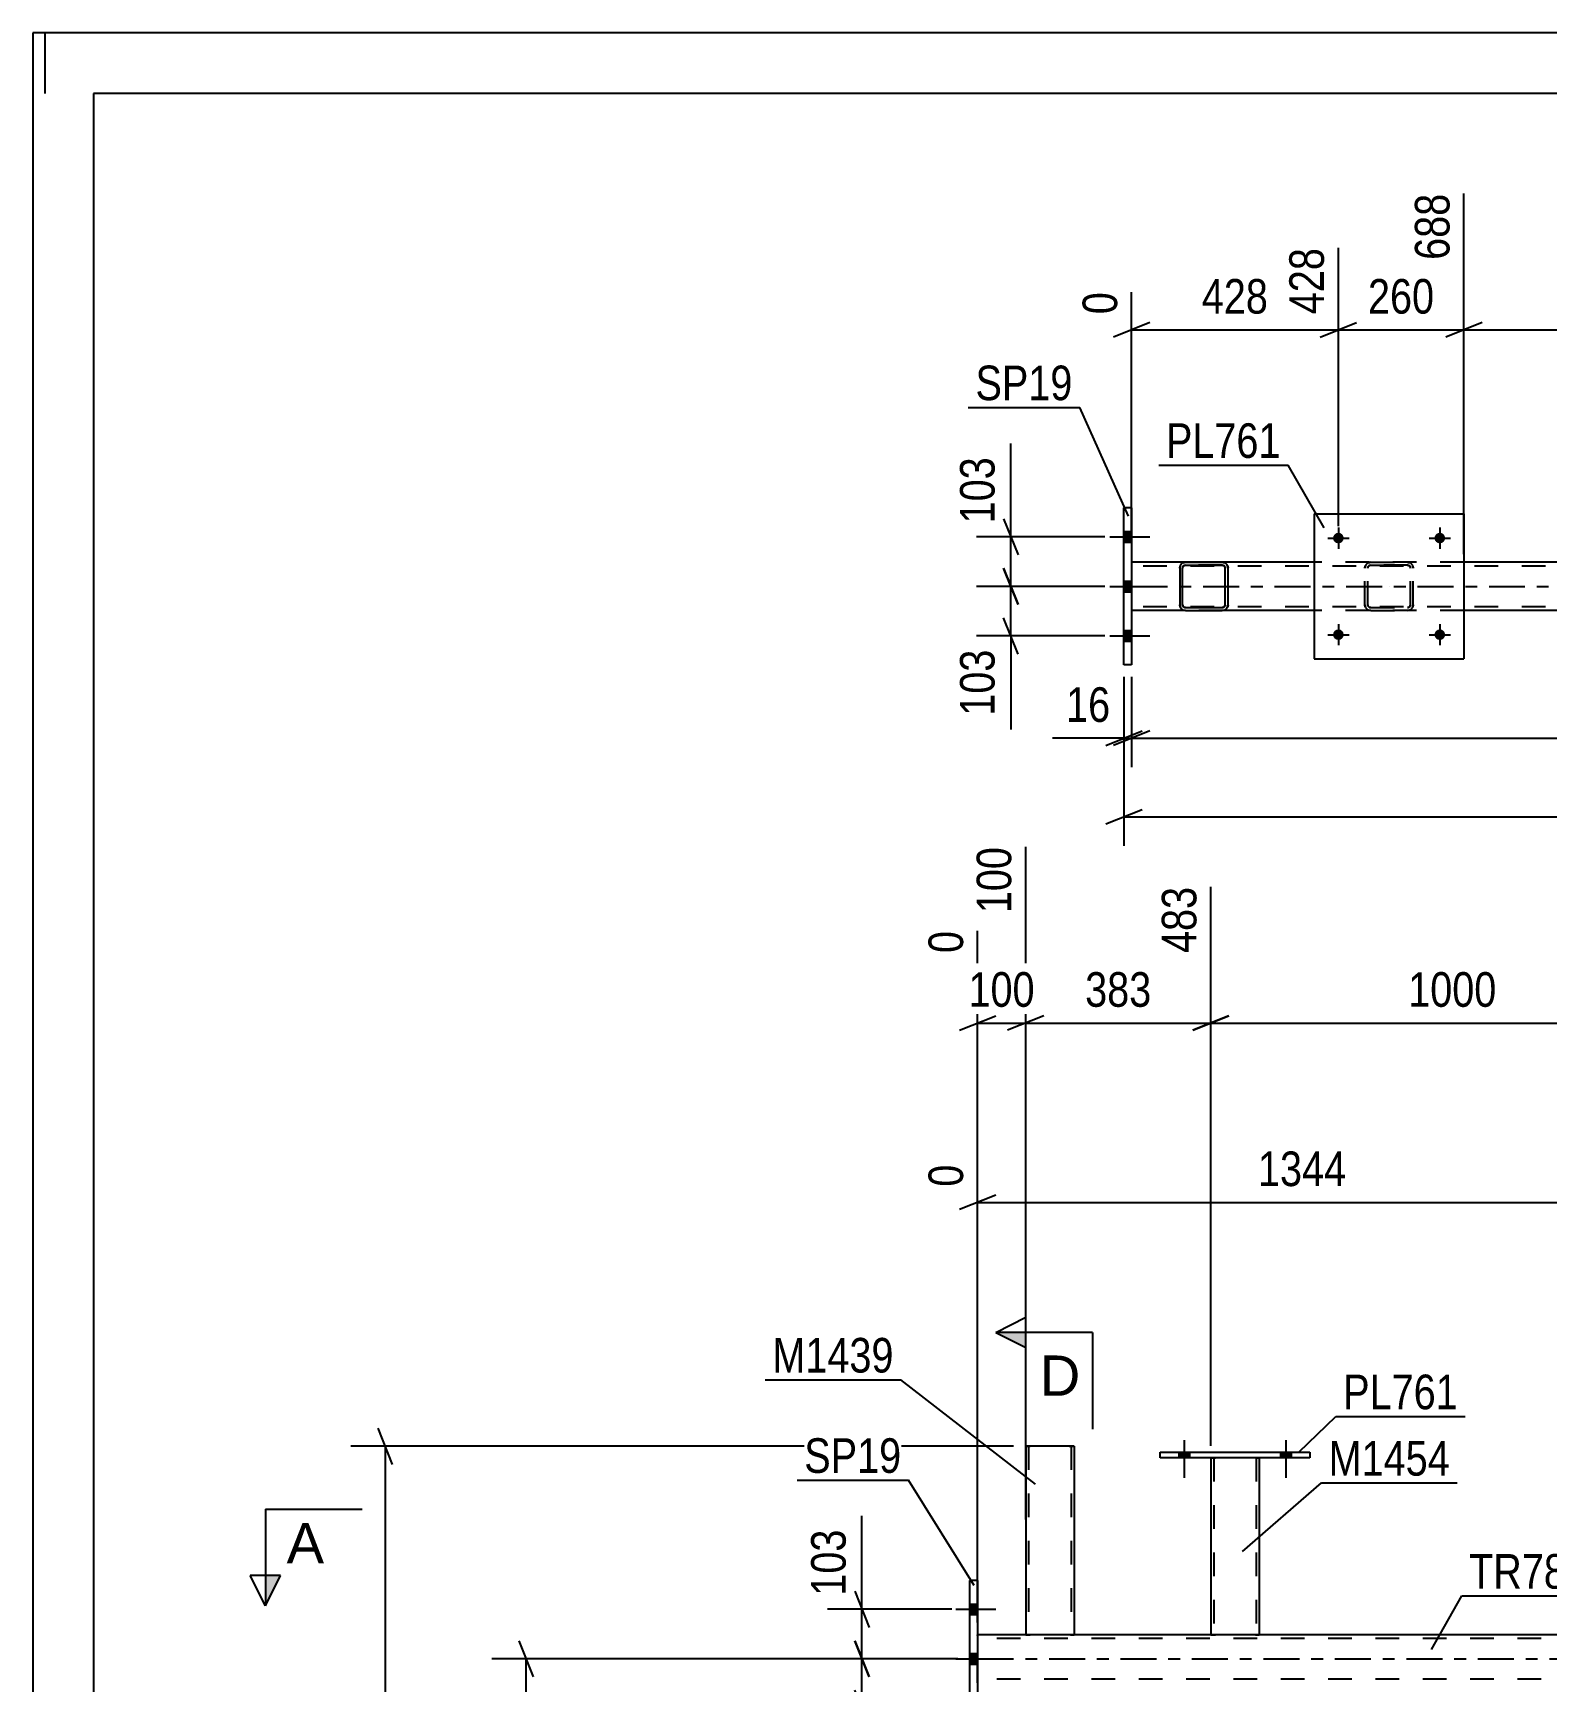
# Model space of a CAD drawing. Header units: millimetres. Extents: x 0 to 841, y 0 to 594.
# Drawn here: x 0 to 125.3, y 457.5 to 594 of the extents above; entities that cross this region are included whole.
import ezdxf

# ---------------------------------------------------------------- set-up
doc = ezdxf.new("R2010")
doc.units = ezdxf.units.MM
doc.linetypes.add('DXK_LINE_DOT2', pattern=[3.9198, 1.9599, -1.9599])
doc.linetypes.add('DXK_LINE_DOT3', pattern=[5.9187, 2.979, -0.9799, 0.9799, -0.9799])
doc.styles.add('Arial', font='ARIAL.TTF', dxfattribs={"height": 0.2})
doc.styles.add('Arial Narrow', font='ARIALN.TTF', dxfattribs={"height": 0.2})

# ---------------------------------------------------------------- blocks, each defined once
blk = doc.blocks.new('Unknown-318885883-1135')
at = {"color": 5, "linetype": 'Continuous'}
for p, q in [((841, 594), (0, 594)), ((0, 594), (0, 0)), ((1, 589), (1, 594)), ((836, 589), (5, 589)), ((5, 589), (5, 5))]:
    blk.add_line(p, q, dxfattribs=at)
blk = doc.blocks.new('Bolt-318885883-5112 - 5088')
at = {"linetype": 'Continuous'}
for points in [[(90.98, 551.83), (90.98, 552.71), (90.34, 552.71), (90.34, 551.83)], [(90.98, 551.83), (90.98, 552.71), (90.34, 552.71), (90.34, 551.83)], [(90.98, 551.83), (90.98, 552.71), (90.34, 552.71), (90.34, 551.83)], [(90.98, 547.73), (90.98, 548.61), (90.34, 548.61), (90.34, 547.73)], [(90.98, 547.73), (90.98, 548.61), (90.34, 548.61), (90.34, 547.73)], [(90.98, 543.63), (90.98, 544.51), (90.34, 544.51), (90.34, 543.63)], [(90.98, 543.63), (90.98, 544.51), (90.34, 544.51), (90.34, 543.63)], [(90.98, 543.63), (90.98, 544.51), (90.34, 544.51), (90.34, 543.63)]]:
    blk.add_hatch(color=1, dxfattribs=at).paths.add_polyline_path(points)
at = {"color": 1, "linetype": 'Continuous'}
for p, q in [((89.18, 552.27), (92.5, 552.27)), ((89.18, 552.27), (92.5, 552.27)), ((89.18, 552.27), (92.5, 552.27)), ((90.34, 552.71), (90.98, 552.71)), ((90.34, 552.71), (90.98, 552.71)), ((90.34, 552.71), (90.98, 552.71)), ((90.34, 551.83), (90.98, 551.83)), ((90.34, 551.83), (90.98, 551.83)), ((90.34, 551.83), (90.98, 551.83)), ((89.18, 548.17), (92.5, 548.17)), ((89.18, 548.17), (92.5, 548.17)), ((90.34, 548.61), (90.98, 548.61)), ((90.34, 548.61), (90.98, 548.61)), ((90.34, 547.73), (90.98, 547.73)), ((90.34, 547.73), (90.98, 547.73)), ((89.18, 544.07), (92.5, 544.07)), ((89.18, 544.07), (92.5, 544.07)), ((89.18, 544.07), (92.5, 544.07)), ((90.34, 544.51), (90.98, 544.51)), ((90.34, 544.51), (90.98, 544.51)), ((90.34, 544.51), (90.98, 544.51)), ((90.34, 543.63), (90.98, 543.63)), ((90.34, 543.63), (90.98, 543.63)), ((90.34, 543.63), (90.98, 543.63))]:
    blk.add_line(p, q, dxfattribs=at)
blk = doc.blocks.new('Part-318885883-5117 - 5088')
at = {"color": 2, "linetype": 'Continuous'}
for p, q in [((106.1, 550.17), (90.98, 550.17)), ((146.09, 550.17), (118.5, 550.17)), ((95.44, 546.17), (90.98, 546.17)), ((106.1, 546.17), (98.49, 546.17)), ((146.09, 546.17), (118.5, 546.17))]:
    blk.add_line(p, q, dxfattribs=at)
at = {"color": 7, "linetype": 'DXK_LINE_DOT2'}
for p, q in [((90.98, 550.17), (90.98, 546.17)), ((118.5, 550.17), (106.1, 550.17)), ((768.09, 549.85), (90.98, 549.85)), ((768.09, 546.49), (90.98, 546.49)), ((98.49, 546.17), (95.44, 546.17)), ((118.5, 546.17), (106.1, 546.17))]:
    blk.add_line(p, q, dxfattribs=at)
at = {"color": 7, "linetype": 'DXK_LINE_DOT3'}
blk.add_line((90.98, 548.17), (768.09, 548.17), dxfattribs=at)
blk = doc.blocks.new('Part-318885883-5248 - 5088')
at = {"color": 2, "linetype": 'Continuous'}
for p, q in [((95.26, 550.13), (95.44, 550.17)), ((95.44, 550.17), (95.26, 550.13)), ((95.44, 550.17), (98.48, 550.17)), ((95.44, 550.17), (95.44, 550.17)), ((95.44, 550.17), (98.48, 550.17)), ((98.48, 550.17), (98.48, 550.17)), ((98.48, 550.17), (98.67, 550.13)), ((98.67, 550.13), (98.48, 550.17)), ((95, 549.87), (94.96, 549.69)), ((94.96, 549.69), (94.96, 546.65)), ((95.2, 549.69), (95.22, 549.78)), ((95.2, 546.65), (95.2, 549.69)), ((95.22, 549.78), (95.27, 549.86)), ((95.27, 549.86), (95.35, 549.91)), ((95.35, 549.91), (95.44, 549.93)), ((95.44, 549.93), (98.48, 549.93)), ((98.48, 549.93), (98.57, 549.91)), ((98.57, 549.91), (98.65, 549.86)), ((98.65, 549.86), (98.7, 549.78)), ((98.7, 549.78), (98.72, 549.69)), ((98.72, 546.65), (98.72, 549.69)), ((98.96, 549.69), (98.93, 549.87)), ((98.96, 546.65), (98.96, 549.69)), ((94.96, 546.65), (95, 546.46)), ((95.22, 546.55), (95.2, 546.65)), ((95.27, 546.48), (95.22, 546.55)), ((95.22, 546.55), (95.27, 546.48)), ((95.26, 546.2), (95.44, 546.17)), ((95.35, 546.42), (95.27, 546.48)), ((95.27, 546.48), (95.35, 546.42)), ((95.44, 546.41), (95.35, 546.42)), ((95.35, 546.42), (95.44, 546.41)), ((95.44, 546.41), (98.48, 546.41)), ((95.44, 546.41), (95.44, 546.41)), ((95.44, 546.41), (98.48, 546.41)), ((95.44, 546.17), (98.48, 546.17)), ((98.57, 546.42), (98.48, 546.41)), ((98.48, 546.41), (98.57, 546.42)), ((98.48, 546.41), (98.48, 546.41)), ((98.48, 546.17), (98.67, 546.2)), ((98.65, 546.48), (98.57, 546.42)), ((98.57, 546.42), (98.65, 546.48)), ((98.7, 546.55), (98.65, 546.48)), ((98.65, 546.48), (98.7, 546.55)), ((98.72, 546.65), (98.7, 546.55)), ((98.93, 546.46), (98.96, 546.65))]:
    blk.add_line(p, q, dxfattribs=at)
at = {"color": 7, "linetype": 'DXK_LINE_DOT2'}
for p, q in [((94.96, 549.69), (95, 549.87)), ((94.96, 549.69), (94.96, 549.69)), ((94.96, 549.69), (94.96, 549.69)), ((95.22, 549.78), (95.2, 549.69)), ((95.2, 549.69), (95.2, 549.69)), ((95.2, 549.69), (95.2, 549.69)), ((95.27, 549.86), (95.22, 549.78)), ((95.35, 549.91), (95.27, 549.86)), ((95.44, 549.93), (95.35, 549.91)), ((95.44, 549.93), (95.44, 549.93)), ((98.48, 549.93), (95.44, 549.93)), ((98.48, 549.93), (98.48, 549.93)), ((98.57, 549.91), (98.48, 549.93)), ((98.65, 549.86), (98.57, 549.91)), ((98.7, 549.78), (98.65, 549.86)), ((98.72, 549.69), (98.7, 549.78)), ((98.72, 549.69), (98.72, 549.69)), ((98.72, 549.69), (98.72, 549.69)), ((98.93, 549.87), (98.96, 549.69)), ((98.96, 549.69), (98.96, 549.69)), ((98.96, 549.69), (98.96, 549.69)), ((95, 546.46), (94.96, 546.65)), ((95.2, 546.65), (95.22, 546.55)), ((95.44, 546.17), (95.26, 546.2)), ((95.44, 546.17), (95.44, 546.17)), ((95.44, 546.17), (98.48, 546.17)), ((98.67, 546.2), (98.48, 546.17)), ((98.48, 546.17), (98.48, 546.17)), ((98.7, 546.55), (98.72, 546.65)), ((98.96, 546.65), (98.93, 546.46))]:
    blk.add_line(p, q, dxfattribs=at)
at = {"color": 2, "linetype": 'Continuous'}
for centre, start, end in [((95.44, 549.69), 112.5, 157.5), ((95.44, 549.69), 112.5, 157.5), ((98.48, 549.69), 22.5, 67.5), ((98.48, 549.69), 22.5, 67.5), ((95.44, 546.65), 202.5, 247.5), ((98.48, 546.65), 292.5, 337.5)]:
    blk.add_arc(centre, 0.48, start, end, dxfattribs=at)
at = {"color": 7, "linetype": 'DXK_LINE_DOT2'}
for centre, start, end in [((95.44, 546.65), 202.5, 247.5), ((98.48, 546.65), 292.5, 337.5)]:
    blk.add_arc(centre, 0.48, start, end, dxfattribs=at)
blk = doc.blocks.new('Part-318885883-5184 - 5088')
at = {"color": 2, "linetype": 'Continuous'}
for p, q in [((90.98, 554.67), (90.34, 554.67)), ((90.34, 541.67), (90.34, 554.67)), ((90.98, 554.67), (90.98, 541.67)), ((90.98, 541.67), (90.34, 541.67))]:
    blk.add_line(p, q, dxfattribs=at)
blk = doc.blocks.new('Part-318885883-5254 - 5088')
at = {"color": 7, "linetype": 'DXK_LINE_DOT2'}
for p, q in [((110.59, 550.13), (110.78, 550.17)), ((110.78, 550.17), (110.59, 550.13)), ((110.78, 550.17), (113.82, 550.17)), ((110.78, 550.17), (110.78, 550.17)), ((110.78, 550.17), (113.82, 550.17)), ((113.82, 550.17), (113.82, 550.17)), ((113.82, 550.17), (114, 550.13)), ((114, 550.13), (113.82, 550.17)), ((110.3, 549.69), (110.33, 549.87)), ((110.33, 549.87), (110.3, 549.69)), ((110.3, 546.65), (110.3, 549.69)), ((110.54, 549.69), (110.55, 549.78)), ((110.55, 549.78), (110.54, 549.69)), ((110.54, 546.65), (110.54, 549.69)), ((110.55, 549.78), (110.61, 549.86)), ((110.61, 549.86), (110.55, 549.78)), ((110.61, 549.86), (110.68, 549.91)), ((110.68, 549.91), (110.61, 549.86)), ((110.68, 549.91), (110.78, 549.93)), ((110.78, 549.93), (110.68, 549.91)), ((110.78, 549.93), (113.82, 549.93)), ((110.78, 549.93), (110.78, 549.93)), ((113.82, 549.93), (110.78, 549.93)), ((113.82, 549.93), (113.82, 549.93)), ((113.82, 549.93), (113.91, 549.91)), ((113.91, 549.91), (113.82, 549.93)), ((113.91, 549.91), (113.99, 549.86)), ((113.99, 549.86), (113.91, 549.91)), ((113.99, 549.86), (114.04, 549.78)), ((114.04, 549.78), (113.99, 549.86)), ((114.04, 549.78), (114.06, 549.69)), ((114.06, 549.69), (114.04, 549.78)), ((114.06, 546.65), (114.06, 549.69)), ((114.26, 549.87), (114.3, 549.69)), ((114.3, 549.69), (114.26, 549.87)), ((114.3, 546.65), (114.3, 549.69)), ((110.33, 546.46), (110.3, 546.65)), ((110.3, 546.65), (110.33, 546.46)), ((110.55, 546.55), (110.54, 546.65)), ((110.54, 546.65), (110.55, 546.55)), ((110.61, 546.48), (110.55, 546.55)), ((110.55, 546.55), (110.61, 546.48)), ((110.78, 546.17), (110.59, 546.2)), ((110.59, 546.2), (110.78, 546.17)), ((110.68, 546.42), (110.61, 546.48)), ((110.61, 546.48), (110.68, 546.42)), ((110.78, 546.41), (110.68, 546.42)), ((110.68, 546.42), (110.78, 546.41)), ((110.78, 546.41), (113.82, 546.41)), ((110.78, 546.41), (110.78, 546.41)), ((110.78, 546.41), (113.82, 546.41)), ((110.78, 546.17), (113.82, 546.17)), ((110.78, 546.17), (110.78, 546.17)), ((110.78, 546.17), (113.82, 546.17)), ((113.91, 546.42), (113.82, 546.41)), ((113.82, 546.41), (113.91, 546.42)), ((113.82, 546.41), (113.82, 546.41)), ((114, 546.2), (113.82, 546.17)), ((113.82, 546.17), (114, 546.2)), ((113.82, 546.17), (113.82, 546.17)), ((113.99, 546.48), (113.91, 546.42)), ((113.91, 546.42), (113.99, 546.48)), ((114.04, 546.55), (113.99, 546.48)), ((113.99, 546.48), (114.04, 546.55)), ((114.06, 546.65), (114.04, 546.55)), ((114.04, 546.55), (114.06, 546.65)), ((114.3, 546.65), (114.26, 546.46)), ((114.26, 546.46), (114.3, 546.65))]:
    blk.add_line(p, q, dxfattribs=at)
at = {"color": 7, "linetype": 'DXK_LINE_DOT3'}
blk.add_line((112.3, 548.17), (112.3, 548.17), dxfattribs=at)
at = {"color": 7, "linetype": 'DXK_LINE_DOT2'}
for centre, start, end in [((110.78, 549.69), 112.5, 157.5), ((110.78, 549.69), 112.5, 157.5), ((113.82, 549.69), 22.5, 67.5), ((113.82, 549.69), 22.5, 67.5), ((110.78, 546.65), 202.5, 247.5), ((110.78, 546.65), 202.5, 247.5), ((113.82, 546.65), 292.5, 337.5), ((113.82, 546.65), 292.5, 337.5)]:
    blk.add_arc(centre, 0.48, start, end, dxfattribs=at)
blk = doc.blocks.new('Part-318885883-5253 - 5088')
at = {"color": 2, "linetype": 'Continuous'}
for p, q in [((106.1, 554.17), (106.1, 542.17)), ((106.1, 554.17), (118.5, 554.17)), ((118.5, 554.17), (118.5, 542.17)), ((106.1, 542.17), (118.5, 542.17))]:
    blk.add_line(p, q, dxfattribs=at)
blk = doc.blocks.new('Bolt-318885883-5272 - 5088')
at = {"linetype": 'Continuous'}
for points in [[(108.54, 552.17, -1), (107.66, 552.17, -1)], [(116.94, 552.17, -1), (116.06, 552.17, -1)]]:
    blk.add_hatch(color=1, dxfattribs=at).paths.add_polyline_path(points)
at = {"color": 1, "linetype": 'Continuous'}
for p, q in [((108.1, 553.05), (108.1, 551.29)), ((116.5, 553.05), (116.5, 551.29)), ((107.22, 552.17), (108.98, 552.17)), ((115.62, 552.17), (117.38, 552.17))]:
    blk.add_line(p, q, dxfattribs=at)
blk = doc.blocks.new('Bolt-318885883-5273 - 5088')
at = {"linetype": 'Continuous'}
for points in [[(108.54, 544.17, -1), (107.66, 544.17, -1)], [(116.94, 544.17, -1), (116.06, 544.17, -1)]]:
    blk.add_hatch(color=1, dxfattribs=at).paths.add_polyline_path(points)
at = {"color": 1, "linetype": 'Continuous'}
for p, q in [((108.1, 545.05), (108.1, 543.29)), ((116.5, 545.05), (116.5, 543.29)), ((107.22, 544.17), (108.98, 544.17)), ((115.62, 544.17), (117.38, 544.17))]:
    blk.add_line(p, q, dxfattribs=at)
blk = doc.blocks.new('Part-318885883-3424 - 3341')
at = {"color": 2, "linetype": 'Continuous'}
for p, q in [((82.21, 476.96), (82.21, 476.96)), ((82.21, 476.96), (82.21, 461.36)), ((82.21, 476.96), (82.24, 476.96)), ((82.24, 476.96), (82.35, 476.96)), ((82.35, 476.96), (82.5, 476.96)), ((85.91, 476.96), (82.5, 476.96)), ((85.91, 476.96), (86.07, 476.96)), ((86.07, 476.96), (86.17, 476.96)), ((86.17, 476.96), (86.21, 476.96)), ((86.21, 476.96), (86.21, 476.96)), ((86.21, 476.96), (86.21, 461.36)), ((82.24, 461.36), (82.21, 461.36)), ((82.35, 461.36), (82.24, 461.36)), ((82.5, 461.36), (82.35, 461.36)), ((85.91, 461.36), (82.5, 461.36)), ((86.07, 461.36), (85.91, 461.36)), ((86.17, 461.36), (86.07, 461.36)), ((86.21, 461.36), (86.17, 461.36))]:
    blk.add_line(p, q, dxfattribs=at)
at = {"color": 7, "linetype": 'DXK_LINE_DOT2'}
for p, q in [((82.21, 476.96), (82.21, 476.96)), ((82.24, 476.96), (82.21, 476.96)), ((82.35, 476.96), (82.24, 476.96)), ((82.46, 476.96), (82.35, 476.96)), ((82.45, 476.96), (82.45, 476.96)), ((82.45, 476.96), (82.45, 461.36)), ((82.46, 476.96), (82.45, 476.96)), ((82.45, 476.96), (82.46, 476.96)), ((85.91, 476.96), (82.46, 476.96)), ((82.52, 476.96), (82.46, 476.96)), ((82.46, 476.96), (82.52, 476.96)), ((85.82, 476.96), (82.52, 476.96)), ((82.52, 476.96), (82.59, 476.96)), ((85.95, 476.96), (82.59, 476.96)), ((85.82, 476.96), (85.9, 476.96)), ((85.9, 476.96), (85.91, 476.96)), ((85.91, 476.96), (85.95, 476.96)), ((86.07, 476.96), (85.91, 476.96)), ((85.95, 476.96), (85.97, 476.96)), ((85.95, 476.96), (85.97, 476.96)), ((85.97, 476.96), (85.97, 476.96)), ((85.97, 476.96), (85.97, 461.36)), ((86.17, 476.96), (86.07, 476.96)), ((86.21, 476.96), (86.17, 476.96)), ((86.21, 476.96), (86.21, 476.96)), ((82.21, 461.36), (82.24, 461.36)), ((82.24, 461.36), (82.35, 461.36)), ((82.35, 461.36), (82.5, 461.36)), ((82.46, 461.36), (82.45, 461.36)), ((82.45, 461.36), (82.46, 461.36)), ((82.52, 461.36), (82.46, 461.36)), ((82.46, 461.36), (82.52, 461.36)), ((85.91, 461.36), (82.5, 461.36)), ((85.82, 461.36), (82.52, 461.36)), ((82.52, 461.36), (82.59, 461.36)), ((85.95, 461.36), (82.59, 461.36)), ((85.9, 461.36), (85.82, 461.36)), ((85.95, 461.36), (85.9, 461.36)), ((85.91, 461.36), (86.07, 461.36)), ((85.97, 461.36), (85.95, 461.36)), ((85.95, 461.36), (85.97, 461.36)), ((86.07, 461.36), (86.17, 461.36)), ((86.17, 461.36), (86.21, 461.36))]:
    blk.add_line(p, q, dxfattribs=at)
blk = doc.blocks.new('Part-318885883-3364 - 3341')
at = {"color": 7, "linetype": 'DXK_LINE_DOT2'}
for p, q in [((97.54, 476.01), (97.54, 476.01)), ((97.54, 476.01), (97.54, 476)), ((97.54, 476), (97.54, 476.01)), ((97.58, 476.01), (97.54, 476.01)), ((97.54, 476.01), (97.58, 476.01)), ((97.68, 476.01), (97.58, 476.01)), ((97.58, 476.01), (97.68, 476.01)), ((97.84, 476.01), (97.68, 476.01)), ((97.68, 476.01), (97.84, 476.01)), ((97.78, 476.01), (97.78, 476.01)), ((97.78, 476.01), (97.78, 461.36)), ((97.8, 476.01), (97.78, 476.01)), ((97.78, 476.01), (97.8, 476.01)), ((97.85, 476.01), (97.8, 476.01)), ((97.8, 476.01), (97.85, 476.01)), ((101.24, 476.01), (97.84, 476.01)), ((101.24, 476.01), (97.84, 476.01)), ((101.15, 476.01), (97.85, 476.01)), ((97.85, 476.01), (97.93, 476.01)), ((101.23, 476.01), (97.93, 476.01)), ((101.23, 476.01), (101.15, 476.01)), ((101.28, 476.01), (101.23, 476.01)), ((101.23, 476.01), (101.28, 476.01)), ((101.24, 476.01), (101.4, 476.01)), ((101.4, 476.01), (101.24, 476.01)), ((101.3, 476.01), (101.28, 476.01)), ((101.28, 476.01), (101.3, 476.01)), ((101.3, 476.01), (101.3, 476.01)), ((101.3, 476.01), (101.3, 461.36)), ((101.4, 476.01), (101.5, 476.01)), ((101.5, 476.01), (101.4, 476.01)), ((101.5, 476.01), (101.54, 476.01)), ((101.54, 476.01), (101.5, 476.01)), ((101.54, 476.01), (101.54, 476.01)), ((101.54, 476.01), (101.54, 476)), ((101.54, 476), (101.54, 476.01)), ((97.54, 461.36), (97.58, 461.36)), ((97.58, 461.36), (97.68, 461.36)), ((97.68, 461.36), (97.84, 461.36)), ((97.8, 461.36), (97.78, 461.36)), ((97.78, 461.36), (97.8, 461.36)), ((97.85, 461.36), (97.8, 461.36)), ((97.8, 461.36), (97.84, 461.36)), ((101.24, 461.36), (97.84, 461.36)), ((97.84, 461.36), (97.85, 461.36)), ((101.15, 461.36), (97.85, 461.36)), ((97.85, 461.36), (97.93, 461.36)), ((101.23, 461.36), (97.93, 461.36)), ((101.23, 461.36), (101.15, 461.36)), ((101.28, 461.36), (101.23, 461.36)), ((101.23, 461.36), (101.28, 461.36)), ((101.24, 461.36), (101.4, 461.36)), ((101.3, 461.36), (101.28, 461.36)), ((101.28, 461.36), (101.3, 461.36)), ((101.4, 461.36), (101.5, 461.36)), ((101.5, 461.36), (101.54, 461.36))]:
    blk.add_line(p, q, dxfattribs=at)
at = {"color": 2, "linetype": 'Continuous'}
for p, q in [((97.54, 476), (97.54, 461.36)), ((101.54, 476), (101.54, 461.36)), ((97.58, 461.36), (97.54, 461.36)), ((97.68, 461.36), (97.58, 461.36)), ((97.84, 461.36), (97.68, 461.36)), ((101.24, 461.36), (97.84, 461.36)), ((101.4, 461.36), (101.24, 461.36)), ((101.5, 461.36), (101.4, 461.36)), ((101.54, 461.36), (101.5, 461.36))]:
    blk.add_line(p, q, dxfattribs=at)
blk = doc.blocks.new('Bolt-318885883-3400 - 3341')
at = {"linetype": 'Continuous'}
for points in [[(94.9, 476), (95.78, 476), (95.78, 476.48), (94.9, 476.48)], [(103.3, 476), (104.18, 476), (104.18, 476.48), (103.3, 476.48)]]:
    blk.add_hatch(color=1, dxfattribs=at).paths.add_polyline_path(points)
at = {"color": 1, "linetype": 'Continuous'}
for p, q in [((94.9, 476.48), (94.9, 476)), ((95.34, 477.48), (95.34, 474.36)), ((95.78, 476.48), (95.78, 476)), ((103.3, 476.48), (103.3, 476)), ((103.74, 477.48), (103.74, 474.36)), ((104.18, 476.48), (104.18, 476))]:
    blk.add_line(p, q, dxfattribs=at)
blk = doc.blocks.new('Bolt-318885883-3401 - 3341')
at = {"linetype": 'Continuous'}
for points in [[(94.9, 476), (95.78, 476), (95.78, 476.48), (94.9, 476.48)], [(103.3, 476), (104.18, 476), (104.18, 476.48), (103.3, 476.48)]]:
    blk.add_hatch(color=1, dxfattribs=at).paths.add_polyline_path(points)
at = {"color": 1, "linetype": 'Continuous'}
for p, q in [((94.9, 476.48), (94.9, 476)), ((95.34, 477.48), (95.34, 474.36)), ((95.78, 476.48), (95.78, 476)), ((103.3, 476.48), (103.3, 476)), ((103.74, 477.48), (103.74, 474.36)), ((104.18, 476.48), (104.18, 476))]:
    blk.add_line(p, q, dxfattribs=at)
blk = doc.blocks.new('Part-318885883-3429 - 3341')
at = {"color": 2, "linetype": 'Continuous'}
for p, q in [((93.34, 476.48), (105.74, 476.48)), ((93.34, 476), (93.34, 476.48)), ((105.74, 476.48), (105.74, 476)), ((105.74, 476), (93.34, 476))]:
    blk.add_line(p, q, dxfattribs=at)
blk = doc.blocks.new('Bolt-318885883-3581 - 3341')
at = {"linetype": 'Continuous'}
for points in [[(78.22, 463.02), (78.22, 463.9), (77.58, 463.9), (77.58, 463.02)], [(78.22, 463.02), (78.22, 463.9), (77.58, 463.9), (77.58, 463.02)], [(78.22, 463.02), (78.22, 463.9), (77.58, 463.9), (77.58, 463.02)], [(78.22, 458.92), (78.22, 459.8), (77.58, 459.8), (77.58, 458.92)], [(78.22, 458.92), (78.22, 459.8), (77.58, 459.8), (77.58, 458.92)], [(78.22, 454.82), (78.22, 455.7), (77.58, 455.7), (77.58, 454.82)], [(78.22, 454.82), (78.22, 455.7), (77.58, 455.7), (77.58, 454.82)], [(78.22, 454.82), (78.22, 455.7), (77.58, 455.7), (77.58, 454.82)]]:
    blk.add_hatch(color=1, dxfattribs=at).paths.add_polyline_path(points)
at = {"color": 1, "linetype": 'Continuous'}
for p, q in [((76.42, 463.46), (79.74, 463.46)), ((76.42, 463.46), (79.74, 463.46)), ((76.42, 463.46), (79.74, 463.46)), ((77.58, 463.9), (78.22, 463.9)), ((77.58, 463.9), (78.22, 463.9)), ((77.58, 463.9), (78.22, 463.9)), ((77.58, 463.02), (78.22, 463.02)), ((77.58, 463.02), (78.22, 463.02)), ((77.58, 463.02), (78.22, 463.02)), ((76.42, 459.36), (79.74, 459.36)), ((76.42, 459.36), (79.74, 459.36)), ((77.58, 459.8), (78.22, 459.8)), ((77.58, 459.8), (78.22, 459.8)), ((77.58, 458.92), (78.22, 458.92)), ((77.58, 458.92), (78.22, 458.92)), ((76.42, 455.26), (79.74, 455.26)), ((76.42, 455.26), (79.74, 455.26)), ((76.42, 455.26), (79.74, 455.26)), ((77.58, 455.7), (78.22, 455.7)), ((77.58, 455.7), (78.22, 455.7)), ((77.58, 455.7), (78.22, 455.7)), ((77.58, 454.82), (78.22, 454.82)), ((77.58, 454.82), (78.22, 454.82)), ((77.58, 454.82), (78.22, 454.82))]:
    blk.add_line(p, q, dxfattribs=at)
blk = doc.blocks.new('Part-318885883-3733 - 3341')
at = {"color": 2, "linetype": 'Continuous'}
for p, q in [((82.21, 461.36), (78.22, 461.36)), ((97.54, 461.36), (86.21, 461.36)), ((137.54, 461.36), (101.54, 461.36))]:
    blk.add_line(p, q, dxfattribs=at)
at = {"color": 7, "linetype": 'DXK_LINE_DOT2'}
for p, q in [((78.22, 457.36), (78.22, 461.36)), ((86.21, 461.36), (82.21, 461.36)), ((101.54, 461.36), (97.54, 461.36)), ((799.09, 461.04), (78.22, 461.04)), ((799.09, 457.68), (78.22, 457.68))]:
    blk.add_line(p, q, dxfattribs=at)
at = {"color": 7, "linetype": 'DXK_LINE_DOT3'}
blk.add_line((78.22, 459.36), (799.09, 459.36), dxfattribs=at)
blk = doc.blocks.new('Part-318885883-3783 - 3341')
at = {"color": 2, "linetype": 'Continuous'}
for p, q in [((78.22, 465.86), (77.58, 465.86)), ((77.58, 452.86), (77.58, 465.86)), ((78.22, 465.86), (78.22, 452.86)), ((78.22, 452.86), (77.58, 452.86))]:
    blk.add_line(p, q, dxfattribs=at)
blk = doc.blocks.new('StraightDimension-318885883-5453 - 5088')
at = {"color": 7, "linetype": 'Continuous'}
for p, q in [((80.38, 549.67), (81.58, 546.67)), ((88.75, 548.17), (78.13, 548.17)), ((80.98, 544.07), (80.98, 548.17)), ((81.58, 542.57), (80.38, 545.57)), ((88.75, 544.07), (78.13, 544.07)), ((80.98, 544.07), (80.98, 536.33)), ((80.98, 544.07), (80.98, 536.33))]:
    blk.add_line(p, q, dxfattribs=at)
at = {"color": 0}
blk.add_wipeout([(80.23, 543.54), (76.03, 543.54), (76.03, 536.86), (80.23, 536.86)], dxfattribs=at)
at = {"color": 3, "style": 'Arial Narrow'}
blk.add_text('103', height=2.863, rotation=90.0002, dxfattribs=at).set_placement((79.63, 537.46))
blk = doc.blocks.new('StraightDimension-318885883-5466 - 5088')
at = {"color": 7, "linetype": 'Continuous'}
for p, q in [((80.98, 552.27), (80.98, 560)), ((80.98, 552.27), (80.98, 560)), ((80.38, 553.77), (81.58, 550.77)), ((88.75, 552.27), (78.13, 552.27)), ((80.98, 548.17), (80.98, 552.27)), ((81.58, 546.67), (80.38, 549.67)), ((88.75, 548.17), (78.13, 548.17))]:
    blk.add_line(p, q, dxfattribs=at)
at = {"color": 0}
blk.add_wipeout([(80.23, 559.48), (76.03, 559.48), (76.03, 552.79), (80.23, 552.79)], dxfattribs=at)
at = {"color": 3, "style": 'Arial Narrow'}
blk.add_text('103', height=2.863, rotation=90.0002, dxfattribs=at).set_placement((79.63, 553.39))
blk = doc.blocks.new('StraightDimension-318885883-5511 - 5088')
at = {"color": 7, "linetype": 'Continuous'}
for p, q in [((90.98, 540.67), (90.98, 533.2)), ((92.48, 536.2), (89.48, 535)), ((90.98, 535.6), (803.55, 535.6))]:
    blk.add_line(p, q, dxfattribs=at)
blk = doc.blocks.new('StraightDimension-318885883-5521 - 5088')
at = {"color": 7, "linetype": 'Continuous'}
for p, q in [((90.34, 540.67), (90.34, 533.2)), ((90.98, 540.67), (90.98, 533.2)), ((90.34, 535.6), (84.43, 535.6)), ((90.34, 535.6), (84.43, 535.6)), ((88.84, 535), (91.84, 536.2)), ((92.48, 536.2), (89.48, 535)), ((90.34, 535.6), (90.98, 535.6))]:
    blk.add_line(p, q, dxfattribs=at)
at = {"color": 0}
blk.add_wipeout([(89.81, 536.35), (89.81, 540.55), (84.95, 540.55), (84.95, 536.35)], dxfattribs=at)
at = {"color": 3, "style": 'Arial Narrow'}
blk.add_text('16', height=2.863, dxfattribs=at).set_placement((85.55, 536.95))
blk = doc.blocks.new('StraightDimension-318885883-6079 - 5088')
at = {"color": 7, "linetype": 'Continuous'}
for p, q in [((90.34, 540.67), (90.34, 526.68)), ((91.84, 529.68), (88.84, 528.48)), ((90.34, 529.08), (804.19, 529.08))]:
    blk.add_line(p, q, dxfattribs=at)
blk = doc.blocks.new('StraightDimension-318885883-16806 - 5088')
at = {"color": 7, "linetype": 'Continuous'}
for p, q in [((118.5, 550.85), (118.5, 580.7)), ((148.09, 553.17), (148.09, 578.02)), ((120, 570.01), (117, 568.81)), ((118.5, 569.41), (148.09, 569.41)), ((146.59, 568.81), (149.59, 570.01))]:
    blk.add_line(p, q, dxfattribs=at)
at = {"color": 0}
blk.add_wipeout([(136.64, 570.16), (136.64, 574.36), (129.95, 574.36), (129.95, 570.16)], dxfattribs=at)
at = {"color": 3, "style": 'Arial Narrow'}
blk.add_text('740', height=2.863, dxfattribs=at).set_placement((130.55, 570.76))
at = {"color": 0, "linetype": 'Continuous'}
blk.add_wipeout([(147.49, 578.62), (143.29, 578.62), (143.29, 570.11), (147.49, 570.11)], dxfattribs=at)
at = {"color": 3, "linetype": 'Continuous', "style": 'Arial Narrow'}
blk.add_text('1428', height=2.863, rotation=90.0002, dxfattribs=at).set_placement((146.89, 570.71))
blk = doc.blocks.new('StraightDimension-318885883-16807 - 5088')
at = {"color": 7, "linetype": 'Continuous'}
for p, q in [((118.5, 550.85), (118.5, 580.7)), ((108.1, 553.17), (108.1, 576.2)), ((106.6, 568.81), (109.6, 570.01)), ((108.1, 569.41), (118.5, 569.41)), ((120, 570.01), (117, 568.81))]:
    blk.add_line(p, q, dxfattribs=at)
at = {"color": 0}
blk.add_wipeout([(116.64, 570.16), (116.64, 574.36), (109.95, 574.36), (109.95, 570.16)], dxfattribs=at)
at = {"color": 3, "style": 'Arial Narrow'}
blk.add_text('260', height=2.863, dxfattribs=at).set_placement((110.55, 570.76))
at = {"color": 0, "linetype": 'Continuous'}
blk.add_wipeout([(117.9, 581.3), (113.7, 581.3), (113.7, 574.61), (117.9, 574.61)], dxfattribs=at)
at = {"color": 3, "linetype": 'Continuous', "style": 'Arial Narrow'}
blk.add_text('688', height=2.863, rotation=90.0002, dxfattribs=at).set_placement((117.3, 575.21))
blk = doc.blocks.new('StraightDimension-318885883-16808 - 5088')
at = {"color": 7, "linetype": 'Continuous'}
for p, q in [((108.1, 553.17), (108.1, 576.2)), ((90.98, 551.78), (90.98, 572.54)), ((92.48, 570.01), (89.48, 568.81)), ((90.98, 569.41), (108.1, 569.41)), ((106.6, 568.81), (109.6, 570.01))]:
    blk.add_line(p, q, dxfattribs=at)
at = {"color": 0}
blk.add_wipeout([(102.88, 570.16), (102.88, 574.36), (96.19, 574.36), (96.19, 570.16)], dxfattribs=at)
at = {"color": 3, "style": 'Arial Narrow'}
blk.add_text('428', height=2.863, dxfattribs=at).set_placement((96.79, 570.76))
at = {"color": 0, "linetype": 'Continuous'}
for points in [[(107.5, 576.8), (103.3, 576.8), (103.3, 570.11), (107.5, 570.11)], [(90.38, 573.14), (86.18, 573.14), (86.18, 570.11), (90.38, 570.11)]]:
    blk.add_wipeout(points, dxfattribs=at)
at = {"color": 3, "linetype": 'Continuous', "style": 'Arial Narrow'}
for s, height, p in [('428', 2.863, (106.9, 570.71)), ('0', 2.86, (89.78, 570.71))]:
    blk.add_text(s, height=height, rotation=90.0002, dxfattribs=at).set_placement(p)
blk = doc.blocks.new('StraightDimension-318885883-18429 - 3341')
at = {"color": 7, "linetype": 'Continuous'}
for p, q in [((97.54, 477.01), (97.54, 523.29)), ((137.54, 477.01), (137.54, 520.62)), ((99.04, 512.61), (96.04, 511.41)), ((97.54, 512.01), (137.54, 512.01)), ((136.04, 511.41), (139.04, 512.61))]:
    blk.add_line(p, q, dxfattribs=at)
at = {"color": 0}
blk.add_wipeout([(121.79, 512.76), (121.79, 516.96), (113.28, 516.96), (113.28, 512.76)], dxfattribs=at)
at = {"color": 3, "style": 'Arial Narrow'}
blk.add_text('1000', height=2.863, dxfattribs=at).set_placement((113.88, 513.36))
at = {"color": 0, "linetype": 'Continuous'}
blk.add_wipeout([(136.94, 521.22), (132.74, 521.22), (132.74, 512.71), (136.94, 512.71)], dxfattribs=at)
at = {"color": 3, "linetype": 'Continuous', "style": 'Arial Narrow'}
blk.add_text('1483', height=2.863, rotation=90.0002, dxfattribs=at).set_placement((136.34, 513.31))
blk = doc.blocks.new('StraightDimension-318885883-18430 - 3341')
at = {"color": 7, "linetype": 'Continuous'}
for p, q in [((82.21, 470.91), (82.21, 526.59)), ((97.54, 477.01), (97.54, 523.29)), ((83.71, 512.61), (80.71, 511.41)), ((82.21, 512.01), (97.54, 512.01)), ((96.04, 511.41), (99.04, 512.61))]:
    blk.add_line(p, q, dxfattribs=at)
at = {"color": 0}
blk.add_wipeout([(93.22, 512.76), (93.22, 516.96), (86.53, 516.96), (86.53, 512.76)], dxfattribs=at)
at = {"color": 3, "style": 'Arial Narrow'}
blk.add_text('383', height=2.863, dxfattribs=at).set_placement((87.13, 513.36))
at = {"color": 0, "linetype": 'Continuous'}
blk.add_wipeout([(96.94, 523.89), (92.74, 523.89), (92.74, 517.21), (96.94, 517.21)], dxfattribs=at)
at = {"color": 3, "linetype": 'Continuous', "style": 'Arial Narrow'}
blk.add_text('483', height=2.863, rotation=90.0002, dxfattribs=at).set_placement((96.34, 517.81))
blk = doc.blocks.new('StraightDimension-318885883-4904 - 3341')
at = {"color": 7, "linetype": 'Continuous'}
for p, q in [((131.97, 458.36), (131.97, 505.78)), ((78.22, 466.86), (78.22, 500.29)), ((79.72, 497.76), (76.72, 496.56)), ((78.22, 497.16), (131.97, 497.16)), ((130.47, 496.56), (133.47, 497.76))]:
    blk.add_line(p, q, dxfattribs=at)
at = {"color": 0}
blk.add_wipeout([(109.35, 497.91), (109.35, 502.11), (100.84, 502.11), (100.84, 497.91)], dxfattribs=at)
at = {"color": 3, "style": 'Arial Narrow'}
blk.add_text('1344', height=2.863, dxfattribs=at).set_placement((101.44, 498.51))
at = {"color": 0, "linetype": 'Continuous'}
for points in [[(131.37, 506.38), (127.17, 506.38), (127.17, 497.86), (131.37, 497.86)], [(77.62, 500.89), (73.42, 500.89), (73.42, 497.86), (77.62, 497.86)]]:
    blk.add_wipeout(points, dxfattribs=at)
at = {"color": 3, "linetype": 'Continuous', "style": 'Arial Narrow'}
for s, height, p in [('1344', 2.863, (130.77, 498.46)), ('0', 2.86, (77.02, 498.46))]:
    blk.add_text(s, height=height, rotation=90.0002, dxfattribs=at).set_placement(p)
blk = doc.blocks.new('StraightDimension-318885883-4163 - 3341')
at = {"color": 7, "linetype": 'Continuous'}
for p, q in [((29.78, 475.46), (28.58, 478.46)), ((81.21, 476.96), (26.33, 476.96)), ((29.18, 325.76), (29.18, 476.96))]:
    blk.add_line(p, q, dxfattribs=at)
blk = doc.blocks.new('StraightDimension-318885883-4215 - 3341')
at = {"color": 7, "linetype": 'Continuous'}
for p, q in [((68.05, 460.86), (69.25, 457.86)), ((76.08, 459.36), (65.8, 459.36)), ((68.65, 455.26), (68.65, 459.36)), ((69.25, 453.76), (68.05, 456.76)), ((76.08, 455.26), (65.8, 455.26)), ((68.65, 455.26), (68.65, 447.53)), ((68.65, 455.26), (68.65, 447.53))]:
    blk.add_line(p, q, dxfattribs=at)
at = {"color": 0}
blk.add_wipeout([(67.9, 454.74), (63.7, 454.74), (63.7, 448.05), (67.9, 448.05)], dxfattribs=at)
at = {"color": 3, "style": 'Arial Narrow'}
blk.add_text('103', height=2.863, rotation=90.0002, dxfattribs=at).set_placement((67.3, 448.65))
blk = doc.blocks.new('StraightDimension-318885883-4225 - 3341')
at = {"color": 7, "linetype": 'Continuous'}
for p, q in [((68.65, 463.46), (68.65, 471.2)), ((68.65, 463.46), (68.65, 471.2)), ((68.05, 464.96), (69.25, 461.96)), ((76.08, 463.46), (65.8, 463.46)), ((68.65, 459.36), (68.65, 463.46)), ((69.25, 457.86), (68.05, 460.86)), ((76.08, 459.36), (65.8, 459.36))]:
    blk.add_line(p, q, dxfattribs=at)
at = {"color": 0}
blk.add_wipeout([(67.9, 470.67), (63.7, 470.67), (63.7, 463.99), (67.9, 463.99)], dxfattribs=at)
at = {"color": 3, "style": 'Arial Narrow'}
blk.add_text('103', height=2.863, rotation=90.0002, dxfattribs=at).set_placement((67.3, 464.59))
blk = doc.blocks.new('StraightDimension-318885883-4296 - 3341')
at = {"color": 7, "linetype": 'Continuous'}
for p, q in [((41.45, 457.86), (40.25, 460.86)), ((76.58, 459.36), (38, 459.36)), ((40.85, 333.5), (40.85, 459.36)), ((40.25, 335), (41.45, 332)), ((54.96, 333.5), (38, 333.5))]:
    blk.add_line(p, q, dxfattribs=at)
at = {"color": 0}
blk.add_wipeout([(40.1, 400.69), (35.9, 400.69), (35.9, 392.17), (40.1, 392.17)], dxfattribs=at)
at = {"color": 3, "style": 'Arial Narrow'}
blk.add_text('3147', height=2.863, rotation=90.0002, dxfattribs=at).set_placement((39.5, 392.77))
blk = doc.blocks.new('StraightDimension-318885883-18431 - 3341')
at = {"color": 7, "linetype": 'Continuous'}
for p, q in [((82.21, 470.91), (82.21, 526.59)), ((78.22, 462.36), (78.22, 519.64)), ((76.72, 511.41), (79.72, 512.61)), ((78.22, 512.01), (82.21, 512.01)), ((83.71, 512.61), (80.71, 511.41))]:
    blk.add_line(p, q, dxfattribs=at)
at = {"color": 0, "linetype": 'Continuous'}
blk.add_wipeout([(81.61, 527.19), (77.41, 527.19), (77.41, 520.51), (81.61, 520.51)], dxfattribs=at)
at = {"color": 0}
blk.add_wipeout([(83.55, 512.76), (83.55, 516.96), (76.87, 516.96), (76.87, 512.76)], dxfattribs=at)
at = {"color": 3, "linetype": 'Continuous', "style": 'Arial Narrow'}
blk.add_text('100', height=2.863, rotation=90.0002, dxfattribs=at).set_placement((81.01, 521.11))
at = {"color": 3, "style": 'Arial Narrow'}
blk.add_text('100', height=2.863, dxfattribs=at).set_placement((77.47, 513.36))
at = {"color": 0, "linetype": 'Continuous'}
blk.add_wipeout([(77.62, 520.24), (73.42, 520.24), (73.42, 517.21), (77.62, 517.21)], dxfattribs=at)
at = {"color": 3, "linetype": 'Continuous', "style": 'Arial Narrow'}
blk.add_text('0', height=2.86, rotation=90.0002, dxfattribs=at).set_placement((77.02, 517.81))
blk = doc.blocks.new('Mark-318885883-5180 - 5088')
at = {"color": 0}
blk.add_wipeout([(86.09, 563.59), (86.09, 566.59), (78.05, 566.59), (78.05, 563.59)], dxfattribs=at)
blk.add_wipeout([(86.09, 563.59), (86.09, 566.59), (78.05, 566.59), (78.05, 563.59)], dxfattribs=at)
at = {"color": 30, "linetype": 'Continuous'}
for p in [(77.45, 562.99), (90.73, 553.99)]:
    blk.add_line(p, (86.69, 562.99), dxfattribs=at)
at = {"color": 3, "style": 'Arial Narrow'}
blk.add_text('SP19', height=2.863, dxfattribs=at).set_placement((78.05, 563.59))
blk = doc.blocks.new('Mark-318885883-5249 - 5088')
at = {"color": 0}
blk.add_wipeout([(103.33, 558.81), (103.33, 561.81), (93.82, 561.81), (93.82, 558.81)], dxfattribs=at)
blk.add_wipeout([(103.33, 558.81), (103.33, 561.81), (93.82, 561.81), (93.82, 558.81)], dxfattribs=at)
at = {"color": 30, "linetype": 'Continuous'}
for p in [(93.22, 558.21), (106.93, 553.02)]:
    blk.add_line(p, (103.93, 558.21), dxfattribs=at)
at = {"color": 3, "style": 'Arial Narrow'}
blk.add_text('PL761', height=2.863, dxfattribs=at).set_placement((93.82, 558.81))
blk = doc.blocks.new('SectionMark-318885883-5002 - 3341')
at = {"linetype": 'Continuous'}
blk.add_hatch(color=6, dxfattribs=at).paths.add_polyline_path([(19.25, 466.26), (20.5, 466.26), (19.25, 463.76)])
at = {"color": 6, "linetype": 'Continuous'}
for p, q in [((19.25, 471.76), (27.25, 471.76)), ((19.25, 471.76), (19.25, 463.76)), ((19.25, 463.76), (18, 466.26)), ((20.5, 466.26), (18, 466.26)), ((19.25, 463.76), (20.5, 466.26))]:
    blk.add_line(p, q, dxfattribs=at)
at = {"color": 0, "linetype": 'Continuous'}
blk.add_wipeout([(24.11, 467.26), (24.11, 470.76), (21, 470.76), (21, 467.26)], dxfattribs=at)
at = {"color": 3, "linetype": 'Continuous', "style": 'Arial'}
blk.add_text('A', height=3.34, dxfattribs=at).set_placement((21, 467.26))
blk = doc.blocks.new('Mark-318885883-3360 - 3341')
at = {"color": 0}
blk.add_wipeout([(117.34, 474.53), (117.34, 477.53), (107.29, 477.53), (107.29, 474.53)], dxfattribs=at)
blk.add_wipeout([(117.34, 474.53), (117.34, 477.53), (107.29, 477.53), (107.29, 474.53)], dxfattribs=at)
at = {"color": 30, "linetype": 'Continuous'}
for p, q in [((100.17, 468.24), (106.69, 473.93)), ((106.69, 473.93), (117.94, 473.93))]:
    blk.add_line(p, q, dxfattribs=at)
at = {"color": 3, "style": 'Arial Narrow'}
blk.add_text('M1454', height=2.863, dxfattribs=at).set_placement((107.29, 474.53))
blk = doc.blocks.new('Mark-318885883-3420 - 3341')
at = {"color": 0}
blk.add_wipeout([(71.28, 483.07), (71.28, 486.07), (61.23, 486.07), (61.23, 483.07)], dxfattribs=at)
blk.add_wipeout([(71.28, 483.07), (71.28, 486.07), (61.23, 486.07), (61.23, 483.07)], dxfattribs=at)
at = {"color": 30, "linetype": 'Continuous'}
for p in [(60.63, 482.47), (83.02, 473.82)]:
    blk.add_line(p, (71.88, 482.47), dxfattribs=at)
at = {"color": 3, "style": 'Arial Narrow'}
blk.add_text('M1439', height=2.863, dxfattribs=at).set_placement((61.23, 483.07))
blk = doc.blocks.new('Mark-318885883-3425 - 3341')
at = {"color": 0}
blk.add_wipeout([(118.01, 480.03), (118.01, 483.03), (108.5, 483.03), (108.5, 480.03)], dxfattribs=at)
blk.add_wipeout([(118.01, 480.03), (118.01, 483.03), (108.5, 483.03), (108.5, 480.03)], dxfattribs=at)
at = {"color": 30, "linetype": 'Continuous'}
for p, q in [((104.83, 476.48), (107.9, 479.43)), ((107.9, 479.43), (118.61, 479.43))]:
    blk.add_line(p, q, dxfattribs=at)
at = {"color": 3, "style": 'Arial Narrow'}
blk.add_text('PL761', height=2.863, dxfattribs=at).set_placement((108.5, 480.03))
blk = doc.blocks.new('Mark-318885883-3729 - 3341')
at = {"color": 0}
blk.add_wipeout([(128.79, 465.17), (128.79, 468.17), (118.92, 468.17), (118.92, 465.17)], dxfattribs=at)
blk.add_wipeout([(128.79, 465.17), (128.79, 468.17), (118.92, 468.17), (118.92, 465.17)], dxfattribs=at)
at = {"color": 30, "linetype": 'Continuous'}
for p, q in [((115.8, 460.13), (118.32, 464.57)), ((118.32, 464.57), (129.39, 464.57))]:
    blk.add_line(p, q, dxfattribs=at)
at = {"color": 3, "style": 'Arial Narrow'}
blk.add_text('TR783', height=2.863, dxfattribs=at).set_placement((118.92, 465.17))
blk = doc.blocks.new('Mark-318885883-3779 - 3341')
at = {"color": 0}
blk.add_wipeout([(71.91, 474.76), (71.91, 477.76), (63.87, 477.76), (63.87, 474.76)], dxfattribs=at)
blk.add_wipeout([(71.91, 474.76), (71.91, 477.76), (63.87, 477.76), (63.87, 474.76)], dxfattribs=at)
at = {"color": 30, "linetype": 'Continuous'}
for p in [(63.27, 474.16), (77.94, 465.42)]:
    blk.add_line(p, (72.51, 474.16), dxfattribs=at)
at = {"color": 3, "style": 'Arial Narrow'}
blk.add_text('SP19', height=2.863, dxfattribs=at).set_placement((63.87, 474.76))
blk = doc.blocks.new('SectionMark-318885883-4994 - 3341')
at = {"linetype": 'Continuous'}
for points in [[(82.23, 486.39), (82.23, 485.14), (79.73, 486.39)], [(82.23, 446.2), (82.23, 444.95), (79.73, 444.95)]]:
    blk.add_hatch(color=6, dxfattribs=at).paths.add_polyline_path(points)
at = {"color": 6, "linetype": 'Continuous'}
for p, q in [((79.73, 486.39), (82.23, 487.64)), ((82.23, 485.14), (82.23, 487.64)), ((87.73, 486.39), (79.73, 486.39)), ((79.73, 486.39), (82.23, 485.14)), ((87.73, 486.39), (87.73, 478.39)), ((87.73, 444.95), (87.73, 452.95)), ((79.73, 444.95), (82.23, 446.2)), ((87.73, 444.95), (79.73, 444.95)), ((82.23, 443.7), (79.73, 444.95)), ((82.23, 446.2), (82.23, 443.7))]:
    blk.add_line(p, q, dxfattribs=at)
at = {"color": 0, "linetype": 'Continuous'}
for points in [[(86.73, 481.14), (86.73, 484.64), (83.36, 484.64), (83.36, 481.14)], [(86.73, 446.7), (86.73, 450.2), (83.36, 450.2), (83.36, 446.7)]]:
    blk.add_wipeout(points, dxfattribs=at)
at = {"color": 3, "linetype": 'Continuous', "style": 'Arial'}
for p in [(83.36, 481.14), (83.36, 446.7)]:
    blk.add_text('D', height=3.34, dxfattribs=at).set_placement(p)

msp = doc.modelspace()

# ---------------------------------------------------------------- block references
for name in ['Unknown-318885883-1135', 'Part-318885883-5184 - 5088', 'Part-318885883-5253 - 5088', 'Bolt-318885883-5272 - 5088', 'Bolt-318885883-5112 - 5088', 'Part-318885883-5117 - 5088', 'Part-318885883-5248 - 5088', 'Part-318885883-5254 - 5088', 'Bolt-318885883-5273 - 5088', 'Part-318885883-3424 - 3341', 'Part-318885883-3429 - 3341', 'Bolt-318885883-3400 - 3341', 'Bolt-318885883-3401 - 3341', 'Part-318885883-3364 - 3341', 'Part-318885883-3783 - 3341', 'Bolt-318885883-3581 - 3341', 'Part-318885883-3733 - 3341']:
    msp.add_blockref(name, (0, 0))

# ---------------------------------------------------------------- next in the draw order: block references
for name in ['StraightDimension-318885883-16806 - 5088', 'StraightDimension-318885883-5453 - 5088', 'StraightDimension-318885883-5511 - 5088', 'StraightDimension-318885883-18429 - 3341']:
    msp.add_blockref(name, (0, 0))

# ---------------------------------------------------------------- next in the draw order: block references
for name in ['StraightDimension-318885883-16807 - 5088', 'StraightDimension-318885883-5466 - 5088', 'StraightDimension-318885883-5521 - 5088']:
    msp.add_blockref(name, (0, 0))

# ---------------------------------------------------------------- next in the draw order: block references
for name in ['StraightDimension-318885883-16808 - 5088', 'StraightDimension-318885883-6079 - 5088']:
    msp.add_blockref(name, (0, 0))

# ---------------------------------------------------------------- next in the draw order: block references
for name in ['Mark-318885883-5180 - 5088', 'Mark-318885883-5249 - 5088', 'StraightDimension-318885883-18430 - 3341']:
    msp.add_blockref(name, (0, 0))

# ---------------------------------------------------------------- next in the draw order: block references
msp.add_blockref('StraightDimension-318885883-4904 - 3341', (0, 0))

# ---------------------------------------------------------------- next in the draw order: block references
msp.add_blockref('StraightDimension-318885883-4163 - 3341', (0, 0))

# ---------------------------------------------------------------- next in the draw order: block references
msp.add_blockref('StraightDimension-318885883-4215 - 3341', (0, 0))

# ---------------------------------------------------------------- next in the draw order: block references
msp.add_blockref('StraightDimension-318885883-4225 - 3341', (0, 0))

# ---------------------------------------------------------------- next in the draw order: block references
for name in ['StraightDimension-318885883-18431 - 3341', 'StraightDimension-318885883-4296 - 3341']:
    msp.add_blockref(name, (0, 0))

# ---------------------------------------------------------------- next in the draw order: block references
for name in ['Mark-318885883-3420 - 3341', 'SectionMark-318885883-5002 - 3341']:
    msp.add_blockref(name, (0, 0))

# ---------------------------------------------------------------- next in the draw order: block references
for name in ['SectionMark-318885883-4994 - 3341', 'Mark-318885883-3779 - 3341', 'Mark-318885883-3360 - 3341']:
    msp.add_blockref(name, (0, 0))

# ---------------------------------------------------------------- next in the draw order: block references
for name in ['Mark-318885883-3425 - 3341', 'Mark-318885883-3729 - 3341']:
    msp.add_blockref(name, (0, 0))

doc.saveas('drawing.dxf')
